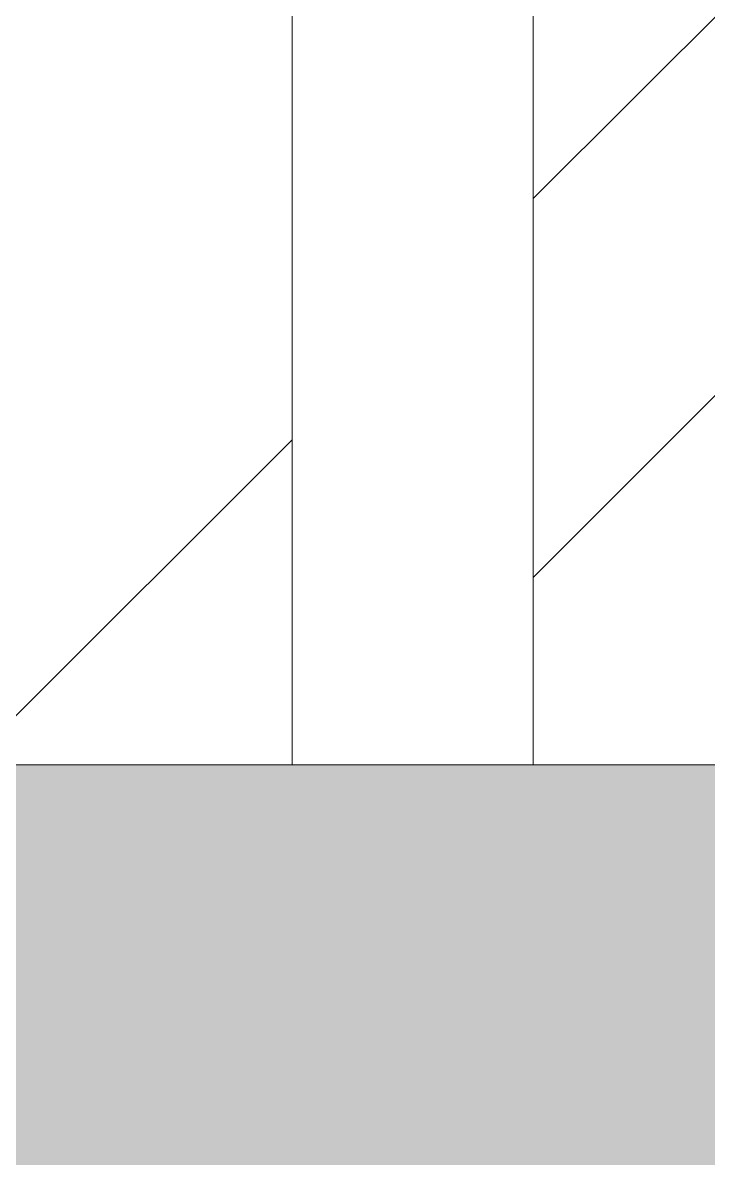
# Model space of a CAD drawing. Header units: millimetres. Extents: x -515342 to 330399, y -224905 to 507333.
# Drawn here: x 164438.8 to 164723.2, y 101374.4 to 101845.6 of the extents above; entities that cross this region are included whole.
import ezdxf

# ---------------------------------------------------------------- set-up
doc = ezdxf.new("R2010")
doc.units = ezdxf.units.MM
for name, color, linetype, lineweight in [('Крыша', 7, 'Continuous', 0), ('Стены наружные', 7, 'Continuous', 0), ('Стены несущие', 7, 'Continuous', 0)]:
    doc.layers.add(name, color=color, linetype=linetype, lineweight=lineweight)
pattern_1 = [(45, (136801.12, 95610.5), (-235.7317, 235.7317), []), (45, (136958.28, 95610.5), (-235.7317, 235.7317), [])]

msp = doc.modelspace()

# ---------------------------------------------------------------- hatches: boundary and pattern name
at = {"layer": 'Крыша'}
h = msp.add_hatch(dxfattribs=at)
h.set_pattern_fill('FP_1', color=256, style=0, pattern_type=2)
h.set_pattern_definition([(45, (136801.12, 95610.5), (-224.5064, 224.5064), []), (45, (137025.63, 95610.5), (-224.5064, 224.5064), [396.875, -79.375, 3.353, -76.022])])
h.paths.add_polyline_path([(137020.5296, 101317.7385), (189585.5296, 101317.7385), (189585.5296, 101537.7385), (137020.5296, 101537.7385), (137020.5296, 101451.7324)])
at = {"layer": 'Стены наружные'}
h = msp.add_hatch(dxfattribs=at)
h.set_pattern_fill('FP_18', color=256, style=0, pattern_type=2)
h.set_pattern_definition(pattern_1)
h.paths.add_polyline_path([(164454.8581, 101537.7385), (164550.5296, 101537.7385), (164550.5296, 102931.3929), (164430.5296, 102931.3929), (164430.5296, 101537.7385)])
h = msp.add_hatch(dxfattribs=at)
h.set_pattern_fill('FP_18', color=256, style=0, pattern_type=2)
h.set_pattern_definition(pattern_1)
h.paths.add_polyline_path([(164662.0497, 101537.7385), (164770.5296, 101537.7385), (164770.5296, 102931.3929), (164650.5296, 102931.3929), (164650.5296, 101537.7385)])

# ---------------------------------------------------------------- linework, layer by layer
at = {"layer": 'Крыша'}
msp.add_line((189585.5296, 101537.7385), (137020.5296, 101537.7385), dxfattribs=at)
at = {"layer": 'Стены несущие'}
for p, q in [((164550.5296, 101537.7385), (164550.5296, 102931.3929)), ((164650.5296, 102931.3929), (164650.5296, 101537.7385))]:
    msp.add_line(p, q, dxfattribs=at)

doc.saveas('drawing.dxf')
